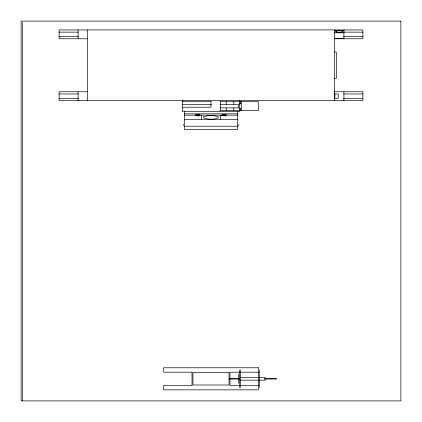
<?xml version="1.0" encoding="UTF-8"?>
<svg xmlns="http://www.w3.org/2000/svg" width="422" height="422" viewBox="0 0 422 422"><rect width="100%" height="100%" fill="white"/><g stroke="black" fill="none" stroke-linecap="round" stroke-linejoin="round"><path stroke-width="0.63" d="M194.89 115.174C202.011 112.595 202.011 117.754 194.89 115.174L184.472 115.174M221.413 115.174C228.539 112.595 228.539 117.754 221.413 115.174L200.587 115.174M336.476 31.075L335.363 31.697C337.574 32.932 340.749 32.932 342.959 31.697L341.846 31.075L339.161 30.817L336.476 31.075L336.476 32.325M334.414 30.373L343.909 30.373M334.414 30.595L343.909 30.579M59.106 32.141L78.386 32.141M343.613 32.141L362.894 32.141M334.414 32.805L343.909 32.805M59.106 36.556L78.386 36.556M343.613 36.556L362.894 36.556M334.414 38.323L343.909 38.323M87.586 38.766L59.106 38.766L59.106 29.93L362.894 29.93L362.894 38.766L334.414 38.766M334.414 52.011L336.313 52.011L336.313 78.513L334.414 78.513M87.586 91.759L59.106 91.759L59.106 100.594L362.894 100.594L362.894 91.759L334.414 91.759M59.106 93.969L78.386 93.969M334.414 93.969L338.212 93.969L338.212 98.384L334.414 98.384M343.613 93.969L362.894 93.969M334.794 94.196L334.794 97.276M334.414 97.503L334.794 97.503L334.794 93.969M59.106 98.384L78.386 98.384M343.613 98.384L362.894 98.384M182.52 101.697L211.327 101.697M219.841 101.697L258.47 101.697L258.47 110.527L219.841 110.527M239.48 101.802L240.429 101.802M239.48 103.807L240.429 103.807M239.48 103.907L240.429 103.907L240.429 101.697M182.52 104.345L211.512 104.345M220.078 104.345L238.53 104.345L238.53 107.879L220.078 107.879M182.52 107.22L211 107.22L211 101.697M239.48 108.322L240.429 108.322L240.429 110.527M239.48 108.422L240.429 108.422M239.48 110.422L240.429 110.422M184.472 113.84L237.528 113.84M227.11 115.174L237.528 115.174M237.528 119.59L184.472 119.59L184.472 111.635M184.551 126.215L237.528 126.215M258.47 372.193L229.985 372.193L229.985 385.444L258.47 385.444M240.134 377.495L258.47 377.495M259.414 377.495L265.111 377.495L265.111 380.143L259.414 380.143M229.035 378.597L239.585 378.597M264.636 378.597L276.505 378.597L276.505 379.03L264.636 379.04M238.53 378.819L239.48 378.819M229.035 379.04L239.585 379.04M240.134 380.143L258.47 380.143M343.909 29.93L343.909 38.766M343.909 91.759L343.909 100.594M334.414 29.93L334.414 100.594M259.414 369.988L259.414 387.649M241.379 101.697L241.379 110.527M240.429 369.988L240.429 387.649M239.48 100.594L239.48 111.635L182.52 111.635L182.52 100.594M239.48 369.988L239.48 387.649M238.53 374.404L238.53 383.234M238.477 124.448L238.477 125.772M237.528 111.635L237.528 129.496L184.551 129.496L184.551 119.59M233.783 101.697L233.783 104.345M233.783 107.879L233.783 110.527M226.192 101.697L226.192 104.345M226.192 107.879L226.192 110.527M220.495 101.697L220.495 110.527M220.495 115.174L220.495 119.59M201.505 115.174L201.505 119.59M183.602 124.448L183.602 125.772M87.586 29.93L87.586 100.594M78.091 29.93L78.091 38.766M78.091 91.759L78.091 100.594M22.382 22.413L22.382 400.9M195.85 115.058C199.411 117.189 201.463 113.581 195.85 115.058M203.662 116.926L203.662 117.838C208.183 119.695 213.817 119.695 218.338 117.838L218.338 116.926C213.817 115.069 208.183 115.069 203.662 116.926M222.499 115.064C225.828 117.058 227.743 113.687 222.499 115.064M400.868 21.1L21.132 21.1L21.132 400.9L400.868 400.9L400.868 21.1M258.47 367.778L163.53 367.778L163.53 372.193L192.015 372.193L192.015 385.444L163.53 385.444L163.53 389.859L258.47 389.859L258.47 367.778M229.035 372.637L192.965 372.637L192.965 385.001L229.035 385.001L229.035 372.637"/></g></svg>
